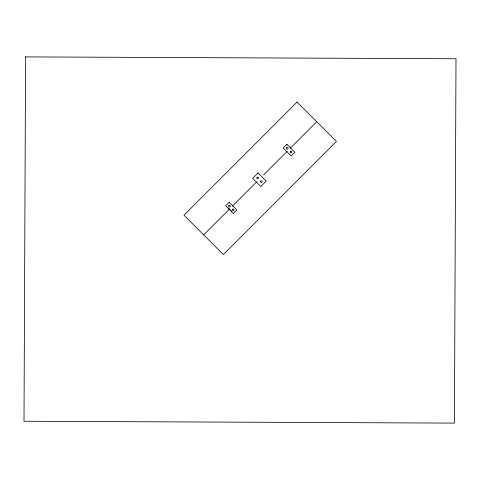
<?xml version="1.0" encoding="UTF-8"?>
<svg xmlns="http://www.w3.org/2000/svg" width="480" height="480" viewBox="0 0 480 480"><rect width="100%" height="100%" fill="white"/><g stroke="black" fill="none" stroke-linecap="round" stroke-linejoin="round"><path stroke-width="0.72" d="M203.682 234.882L229.494 209.052M232.44 206.1L256.416 182.106M263.538 174.978L287.22 151.278M290.166 148.332L316.734 121.74M228.27 207.834L231.846 211.404M25.578 56.892L24 421.248L454.428 423.108L456 58.752L25.578 56.892M228.99 205.506L228.846 205.662A0.822 0.822 0 0 0 230.052 206.766L230.196 206.604A0.822 0.822 0 0 0 228.99 205.506M257.124 177.354L256.98 177.51A0.822 0.822 0 0 0 258.18 178.614L258.33 178.452A0.822 0.822 0 0 0 257.124 177.354M286.722 147.732L286.578 147.888A0.822 0.822 0 0 0 287.784 148.992L287.928 148.83A0.822 0.822 0 0 0 286.722 147.732M232.668 209.178L232.524 209.34A0.822 0.822 0 0 0 233.73 210.438L233.874 210.282A0.822 0.822 0 0 0 232.668 209.178M260.802 181.026L260.658 181.188A0.822 0.822 0 0 0 261.858 182.286L262.008 182.13A0.822 0.822 0 0 0 260.802 181.026M290.4 151.404L290.256 151.566A0.822 0.822 0 0 0 291.462 152.664L291.606 152.508A0.822 0.822 0 0 0 290.4 151.404M297.036 102.06L183.984 215.196L223.38 254.562L336.432 141.426L297.036 102.06M258.048 172.944L252.666 178.326L260.82 186.474L266.196 181.092L258.048 172.944M286.902 144.288L283.176 148.02L291.102 155.94L294.828 152.208L286.902 144.288M229.176 202.248L225.636 205.794L233.376 213.528L236.916 209.982L229.176 202.248"/></g></svg>
